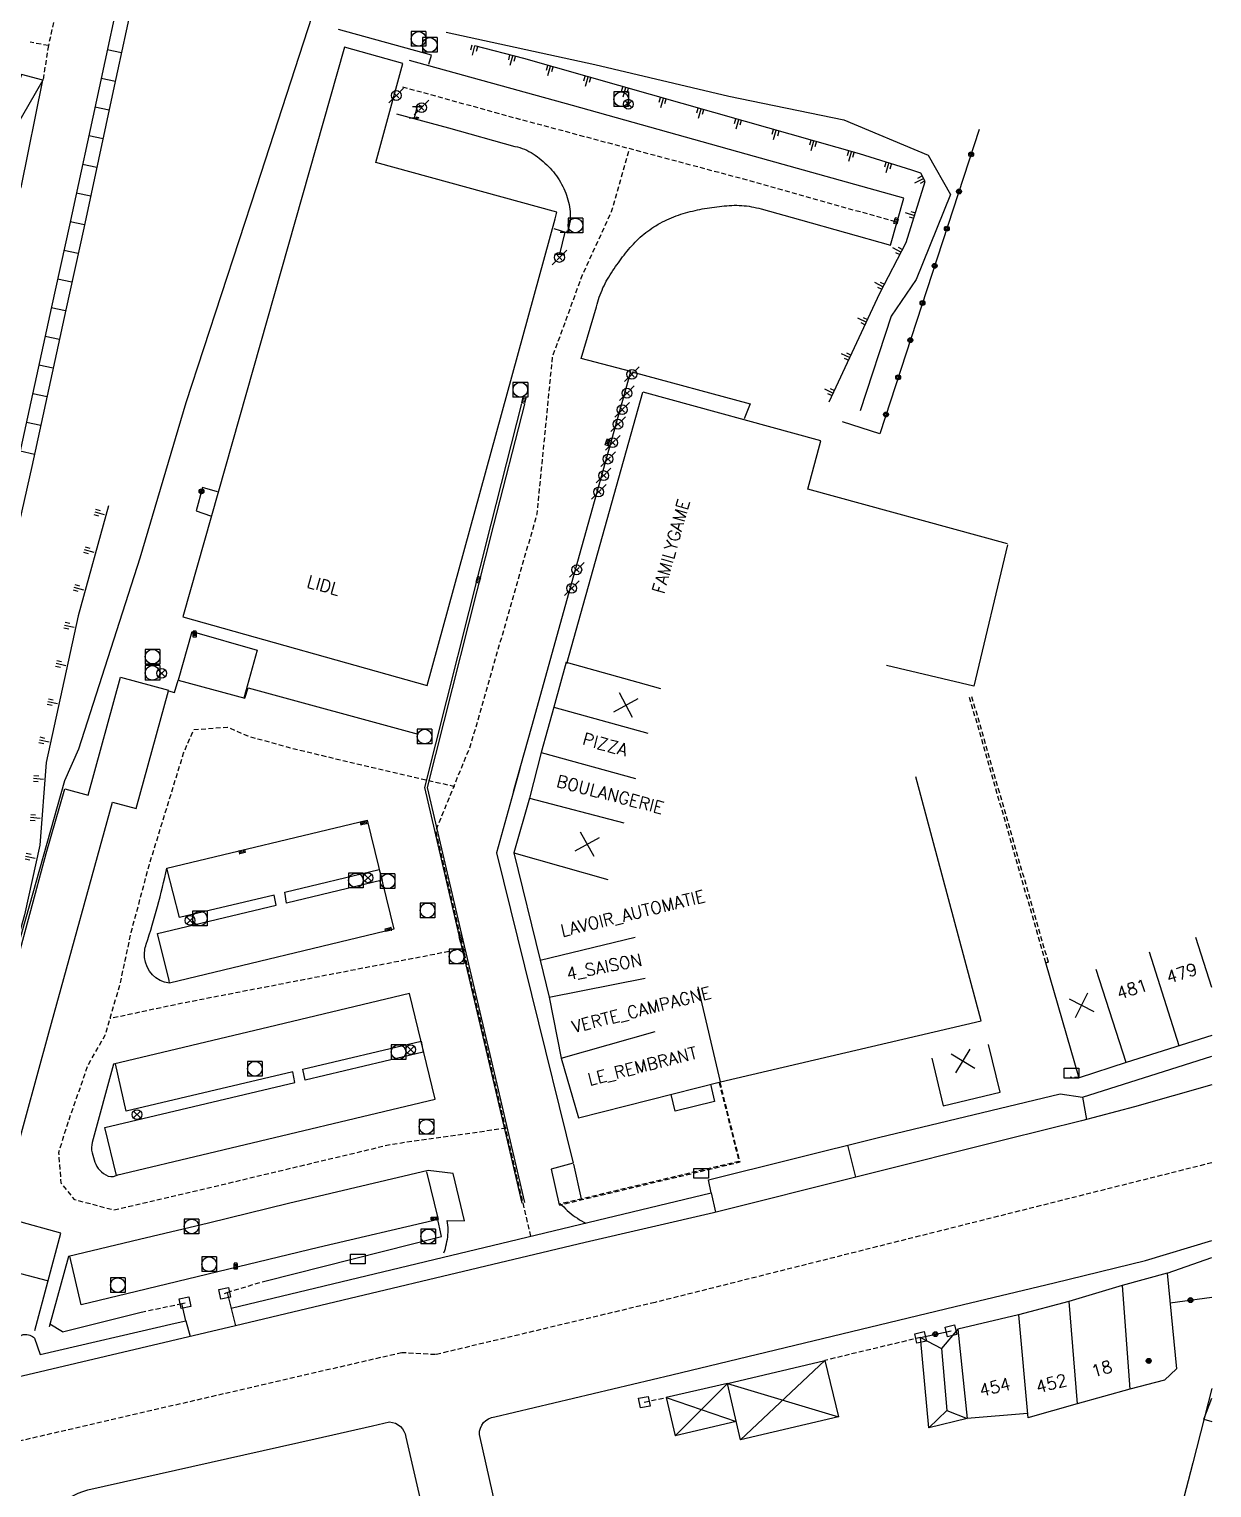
# Model space of a CAD drawing. Header units: millimetres. Extents: x 109000 to 110000, y 124000 to 125001.
# Drawn here: x 109879.1 to 110000, y 124689.7 to 124838.9 of the extents above; entities that cross this region are included whole.
import ezdxf
from ezdxf.enums import TextEntityAlignment as Align

# ---------------------------------------------------------------- set-up
doc = ezdxf.new("R2010")
doc.units = ezdxf.units.MM
doc.linetypes.add('DASHED', pattern=[0.75, 0.5, -0.25])
doc.layers.get('0').update_dxf_attribs({"linetype": 'CONTINUOUS'})
for name, color, linetype in [('W0001', 6, 'DASHED'), ('W0008', 7, 'CONTINUOUS'), ('W0017', 7, 'CONTINUOUS'), ('W0100', 7, 'CONTINUOUS'), ('W0105', 7, 'CONTINUOUS'), ('W0112', 1, 'DASHED'), ('W0211', 2, 'CONTINUOUS'), ('W0310', 3, 'CONTINUOUS'), ('W0322', 7, 'CONTINUOUS'), ('W0400', 7, 'CONTINUOUS'), ('W0420', 7, 'CONTINUOUS'), ('W0454', 7, 'CONTINUOUS'), ('W0469', 7, 'CONTINUOUS'), ('W0700', 7, 'CONTINUOUS'), ('W0984', 7, 'CONTINUOUS'), ('W0991', 7, 'CONTINUOUS'), ('W1102', 7, 'CONTINUOUS'), ('W1471', 7, 'CONTINUOUS')]:
    doc.layers.add(name, color=color, linetype=linetype)
doc.styles.get("Standard").update_dxf_attribs({"font": 'romans.shx', "width": 0.85})

# ---------------------------------------------------------------- blocks, each defined once
blk = doc.blocks.new('BB01')
at = {"layer": 'W0991', "color": 0}
for p, q in [((-0.5, 0.04), (-0.04, 0.5)), ((-0.48, -0.13), (0.13, 0.48)), ((-0.43, -0.25), (0.25, 0.43)), ((-0.36, -0.35), (0.35, 0.36)), ((-0.26, -0.43), (0.43, 0.26)), ((-0.13, -0.48), (0.48, 0.13)), ((0.03, -0.5), (0.5, -0.03)), ((0.31, -0.39), (0.39, -0.31))]:
    blk.add_line(p, q, dxfattribs=at)
blk.add_circle((0, 0), 0.5, dxfattribs=at)
blk = doc.blocks.new('t112o')
at = {"color": 0, "linetype": 'Continuous'}
for p, q in [((-0.5, 0.5), (0.5, 0.5)), ((-0.5, -0.5), (-0.5, 0.5)), ((0.5, 0.5), (0.5, -0.5)), ((0.5, -0.5), (-0.5, -0.5))]:
    blk.add_line(p, q, dxfattribs=at)
blk = doc.blocks.new('t322o')
at = {"color": 0, "linetype": 'Continuous'}
for radius in [0.25, 0.15]:
    blk.add_circle((0, 0), radius, dxfattribs=at)
blk = doc.blocks.new('TP13')
at = {"layer": 'W0700', "color": 0}
blk.add_line((0, 0), (0, 1.5), dxfattribs=at)
blk = doc.blocks.new('T420')
for p, q in [((0.75, 0.75), (-0.75, 0.75)), ((-0.75, 0.75), (-0.75, -0.75)), ((0.75, 0.75), (0.75, -0.75)), ((0.75, -0.75), (-0.75, -0.75))]:
    blk.add_line(p, q)
blk.add_ellipse((0, 0), major_axis=(-0.53, 0.53), ratio=1, start_param=3.926991, end_param=10.210176)
blk = doc.blocks.new('T400')
for p, q in [((-0.15, 0.3), (0.15, 0.3)), ((-0.15, -0.25), (-0.15, 0.3)), ((-0.15, 0.15), (0.15, 0.15)), ((-0.15, 0), (0.15, 0)), ((0.15, 0.3), (0.15, -0.25)), ((-0.15, -0.15), (0.15, -0.15)), ((-0.15, -0.25), (-0.15, -0.3)), ((-0.15, -0.3), (0.15, -0.3)), ((0.15, -0.3), (0.15, -0.25))]:
    blk.add_line(p, q)
blk = doc.blocks.new('T454')
for p, q in [((-0.25, 0.25), (0.25, -0.25)), ((-0.25, -0.25), (0.25, 0.25)), ((0.75, 0.75), (0.375, 0.375)), ((-0.375, -0.375), (-0.75, -0.75))]:
    blk.add_line(p, q)
blk.add_ellipse((0, 0), major_axis=(0.354, 0.354), ratio=1, start_param=5.497787143782138, end_param=11.78097245096172)
blk = doc.blocks.new('t105o')
for p, q in [((-0.5, 0), (0.5, 0)), ((0.5, 0), (0.2, 0.1)), ((0.5, 0), (0.2, -0.1))]:
    blk.add_line(p, q)
blk = doc.blocks.new('t991o')
at = {"color": 0, "linetype": 'Continuous'}
for p, q in [((-1, 1), (1, -1)), ((-1, -1), (1, 1))]:
    blk.add_line(p, q, dxfattribs=at)
blk = doc.blocks.new('t211o')
at = {"color": 0, "linetype": 'Continuous'}
for p, q in [((-0.29, 0.5), (-0.29, 0)), ((0, 1), (0, 0)), ((0.29, 0.5), (0.29, 0))]:
    blk.add_line(p, q, dxfattribs=at)
blk = doc.blocks.new('T1471')
at = {"color": 0, "linetype": 'Continuous', "flags": 128}
blk.add_lwpolyline([(-0.75, -0.5), (-0.75, 0.5), (0.75, 0.5), (0.75, -0.5), (-0.75, -0.5)], dxfattribs=at)
blk = doc.blocks.new('T469')
at = {"color": 0, "linetype": 'Continuous', "flags": 128}
for points in [[(-0.35, 0.35), (0.35, -0.35)], [(-0.35, -0.35), (0.35, 0.35)]]:
    blk.add_lwpolyline(points, dxfattribs=at)
at = {"color": 0, "linetype": 'Continuous'}
blk.add_circle((0, 0), 0.5, dxfattribs=at)

msp = doc.modelspace()

# ---------------------------------------------------------------- linework, layer by layer
at = {"layer": 'W0001', "flags": 128}
for points in [[(109967.68, 124819.15), (109953.11, 124823.26), (109929.27, 124829.63), (109917.31, 124832.93)], [(109930.39, 124715.43), (109925.97, 124734.4), (109924.09, 124742.3), (109921.67, 124752.68), (109920.68, 124756.93), (109924.23, 124765.62), (109931.03, 124789.3), (109932.61, 124805.37), (109935.63, 124813.66), (109938.64, 124820.21), (109940.46, 124826.64)], [(109927.87, 124726.48), (109916.09, 124724.81), (109899.17, 124720.77), (109887.74, 124718.1), (109883.77, 124719.16), (109882.38, 124720.87), (109882.13, 124724.01), (109883.07, 124727.07), (109883.95, 124729.57), (109885.12, 124732.92), (109886.87, 124736), (109888.41, 124741.27), (109889.53, 124746.52), (109891.36, 124753.35), (109894.88, 124764.82), (109895.92, 124767.24), (109899.39, 124767.5), (109901.44, 124766.59), (109905.68, 124765.41), (109913.24, 124763.59), (109922.57, 124761.44)], [(109923.5, 124744.83), (109894.3, 124739.17), (109887.37, 124737.69)]]:
    msp.add_lwpolyline(points, dxfattribs=at)
at = {"layer": 'W0001'}
msp.add_lwpolyline([(110000, 124722.95), (109943.08, 124708.67), (109920.63, 124703.33), (109917.2, 124703.53), (109861.39, 124690.63)], dxfattribs=at)
at = {"layer": 'W0008', "flags": 128}
for points in [[(109928.62, 124760.93), (109930.49, 124767.57), (109934.29, 124781.3), (109940.6, 124803.85), (109935.54, 124805.19), (109937.08, 124810.48), (109937.15, 124810.73), (109937.22, 124810.97), (109937.3, 124811.22), (109937.38, 124811.46), (109937.47, 124811.69), (109937.56, 124811.93), (109937.66, 124812.16), (109937.76, 124812.4), (109937.87, 124812.62), (109937.98, 124812.85), (109938.1, 124813.08), (109938.22, 124813.3), (109938.35, 124813.52), (109938.48, 124813.74), (109938.62, 124813.95), (109938.76, 124814.17), (109938.9, 124814.37), (109939.04, 124814.58), (109939.18, 124814.78), (109939.33, 124814.98), (109939.47, 124815.18), (109939.62, 124815.38), (109939.77, 124815.58), (109939.92, 124815.77), (109940.07, 124815.97), (109940.23, 124816.16), (109940.38, 124816.34), (109940.55, 124816.53), (109940.71, 124816.71), (109940.88, 124816.89), (109941.05, 124817.07), (109941.22, 124817.25), (109941.39, 124817.42), (109941.57, 124817.58), (109941.76, 124817.75), (109941.95, 124817.91), (109942.14, 124818.06), (109942.34, 124818.21), (109942.54, 124818.36), (109942.74, 124818.5), (109942.95, 124818.64), (109943.17, 124818.77), (109943.39, 124818.91), (109943.62, 124819.03), (109943.84, 124819.15), (109944.07, 124819.26), (109944.3, 124819.37), (109944.53, 124819.48), (109944.77, 124819.58), (109945, 124819.67), (109945.24, 124819.76), (109945.47, 124819.85), (109945.71, 124819.93), (109945.95, 124820), (109946.19, 124820.07), (109946.43, 124820.14), (109946.68, 124820.21), (109946.92, 124820.27), (109947.17, 124820.33), (109947.41, 124820.38), (109947.66, 124820.43), (109947.9, 124820.48), (109948.15, 124820.52), (109948.4, 124820.56), (109948.65, 124820.6), (109948.9, 124820.64), (109949.15, 124820.67), (109949.41, 124820.7), (109949.66, 124820.73), (109949.91, 124820.76), (109950.16, 124820.79), (109950.42, 124820.81), (109950.67, 124820.83), (109950.93, 124820.84), (109951.18, 124820.85), (109951.43, 124820.85), (109951.69, 124820.84), (109951.94, 124820.83), (109952.19, 124820.81), (109952.44, 124820.79), (109952.69, 124820.75), (109952.94, 124820.71), (109953.19, 124820.67), (109953.44, 124820.61), (109953.69, 124820.56), (109953.93, 124820.49), (109957.94, 124819.37), (109967.16, 124816.78), (109968.52, 124821.58), (109953.24, 124825.83), (109934.65, 124831.05), (109917.97, 124835.65)], [(109916.65, 124830.2), (109921.96, 124828.79), (109928.76, 124826.88), (109929.01, 124826.82), (109929.25, 124826.75), (109929.49, 124826.67), (109929.73, 124826.58), (109929.96, 124826.48), (109930.19, 124826.37), (109930.41, 124826.24), (109930.63, 124826.11), (109930.84, 124825.97), (109931.05, 124825.82), (109931.25, 124825.66), (109931.45, 124825.5), (109931.64, 124825.34), (109931.83, 124825.17), (109932.01, 124825), (109932.19, 124824.82), (109932.36, 124824.64), (109932.53, 124824.45), (109932.69, 124824.26), (109932.85, 124824.06), (109933, 124823.86), (109933.14, 124823.65), (109933.28, 124823.44), (109933.41, 124823.22), (109933.53, 124823), (109933.65, 124822.78), (109933.75, 124822.56), (109933.85, 124822.34), (109933.95, 124822.11), (109934.03, 124821.88), (109934.11, 124821.65), (109934.18, 124821.42), (109934.24, 124821.18), (109934.29, 124820.94), (109934.33, 124820.7), (109934.37, 124820.46), (109934.4, 124820.21), (109934.42, 124819.96), (109934.42, 124819.71), (109934.41, 124819.47), (109934.39, 124819.22), (109934.35, 124818.98), (109934.3, 124818.74), (109934.23, 124818.51), (109934.15, 124818.28), (109934.05, 124818.05), (109932.78, 124818.45)], [(109876.33, 124718.78), (109881.1, 124736.22), (109887.61, 124759.82), (109890.03, 124759.16), (109893.33, 124771.19), (109893.95, 124771.02), (109894.33, 124772.3), (109901.15, 124770.44), (109901.47, 124771.5), (109918.86, 124766.78)], [(109929.25, 124763.22), (109926.87, 124754.63), (109930.44, 124740.15), (109934.71, 124722.92), (109932.47, 124722.3), (109933.28, 124718.65), (109933.56, 124718.62), (109933.74, 124718.43), (109933.92, 124718.24), (109934.11, 124718.07), (109934.3, 124717.89), (109934.5, 124717.73), (109934.71, 124717.57), (109934.92, 124717.42), (109935.14, 124717.27), (109935.36, 124717.13), (109935.57, 124717), (109935.79, 124716.88), (109935.99, 124716.78)], [(109888.02, 124721.68), (109897.46, 124723.92), (109920.59, 124729.45), (109917.97, 124740.25), (109903.59, 124736.82), (109887.72, 124733.04), (109885.54, 124725.04), (109885.49, 124724.77), (109885.47, 124724.5), (109885.48, 124724.23), (109885.54, 124723.96), (109885.6, 124723.72), (109885.66, 124723.48), (109885.74, 124723.25), (109885.82, 124723.02), (109885.92, 124722.8), (109886.03, 124722.58), (109886.16, 124722.38), (109886.31, 124722.19), (109886.49, 124722.01), (109886.7, 124721.85), (109886.94, 124721.7), (109887.19, 124721.59), (109887.45, 124721.55), (109887.72, 124721.56), (109888, 124721.64), (109888.27, 124721.76)], [(109921.5, 124713.75), (109921.58, 124713.98), (109921.65, 124714.2), (109921.71, 124714.43), (109921.77, 124714.66), (109921.81, 124714.89), (109921.85, 124715.13), (109921.89, 124715.36), (109921.91, 124715.6), (109921.93, 124715.83), (109921.94, 124716.08), (109921.93, 124716.32), (109921.91, 124716.57), (109921.88, 124716.81), (109921.83, 124717.05), (109923.61, 124717.01), (109922.44, 124721.84), (109919.88, 124722.15), (109905.61, 124718.77), (109897.42, 124716.77), (109890.37, 124715.11), (109883.12, 124713.37), (109881.15, 124706.17), (109881.15, 124706.17)], [(109934.74, 124722.8), (109935.54, 124719.25)]]:
    msp.add_lwpolyline(points, dxfattribs=at)
msp.add_lwpolyline([(109893.45, 124741.33, -0.365934), (109890.9, 124743.95, -0.094552), (109891.06, 124745.31, 0.027522), (109893.18, 124753.09), (109913.65, 124757.98), (109913.65, 124757.98), (109916.39, 124746.83), (109893.45, 124741.33), (109893.4, 124741.59)], format="xyb", dxfattribs=at)
at = {"layer": 'W0008'}
for points in [[(110000, 124730.91), (109992.08, 124728.66), (109986.67, 124727.24), (109978.96, 124725.34), (109949.05, 124717.84), (109935.93, 124714.8), (109900.2, 124706.28), (109867.52, 124698.57, -0.109706), (109857.17, 124698.44), (109848.44, 124700.47), (109841.68, 124702.02), (109837.35, 124703.24), (109826.66, 124707.09), (109815.56, 124711.22), (109802.3, 124716.29, -0.353993), (109800.81, 124718.85), (109800.81, 124726.7), (109801.08, 124732.44), (109801.35, 124737.99, -0.096084), (109802.98, 124744.61), (109805.8, 124750)], [(110000, 124658), (109976.99, 124658.08), (109953.11, 124658.22), (109936.25, 124658.62), (109936.25, 124658.62, -114.64538), (109936.25, 124658.62), (109936.25, 124658.62), (109936.25, 124658.62), (109936.25, 124658.62), (109936.25, 124658.62, -0.033381), (109936.25, 124658.62, -0.250689), (109932.43, 124662.86), (109928.25, 124681.35), (109925.12, 124695.16, -0.390915), (109926.71, 124696.97), (109926.71, 124696.97), (109926.71, 124696.97), (109944.79, 124701.28), (109973.75, 124708.24), (109983.89, 124710.67), (109993.23, 124712.97), (110000, 124715)], [(109874.53, 124703.53), (109875.8, 124703.64, 0.179956), (109876.38, 124703.92), (109877.17, 124704.57), (109878.25, 124705.29, -0.123136), (109878.57, 124705.4, -0.226749), (109879.66, 124705.01), (109880.23, 124703.35), (109894.01, 124706.54), (109895.13, 124706.78), (109895.56, 124705.19)]]:
    msp.add_lwpolyline(points, format="xyb", dxfattribs=at)
for points in [[(109899.75, 124708.08), (109929.13, 124715.13), (109948.82, 124719.86), (109948.55, 124721.21), (109965.94, 124725.54), (109984.48, 124730), (109986.78, 124729.67), (110000, 124733.84)], [(109986.78, 124729.67), (109987.19, 124727.37)], [(109962.76, 124724.75), (109963.56, 124721.48)], [(109948.82, 124719.86), (109949.25, 124717.89)], [(109995.45, 124711.67), (110000, 124713.25)], [(109899.34, 124709.7), (109900.2, 124706.28)], [(109895.13, 124706.78), (109894.72, 124708.55)]]:
    msp.add_lwpolyline(points, dxfattribs=at)
msp.add_lwpolyline([(109921.86, 124661.62, -0.006617), (109921.86, 124661.62), (109921.86, 124661.62), (109911.09, 124665.25), (109901.69, 124668.76), (109893.57, 124671.87), (109888.63, 124673.97), (109883.29, 124676.54, -0.663001), (109885.11, 124689.51), (109908.32, 124694.72), (109914.18, 124696.05), (109914.18, 124696.05), (109914.18, 124696.05), (109915.94, 124696.45, -0.365556), (109917.6, 124694.91), (109924.84, 124663.57, -0.559666), (109921.86, 124661.62), (109921.86, 124661.62), (109921.86, 124661.62), (109921.86, 124661.62)], format="xyb", close=True, dxfattribs=at)
at = {"layer": 'W0017', "flags": 128}
for points in [[(109919.97, 124835.29), (109920.22, 124836.22), (109910.72, 124838.84)], [(109940.72, 124803.83), (109952.82, 124800.56), (109952.2, 124799.03)], [(109929.72, 124800.52), (109926.58, 124788.19), (109919.79, 124761.32), (109923.31, 124746.3), (109926.92, 124731), (109929.74, 124718.9)], [(109929.44, 124800.59), (109926.3, 124788.26)], [(109926.3, 124788.26), (109919.5, 124761.33), (109923.03, 124746.24), (109926.64, 124730.93), (109929.46, 124718.83)], [(109894.37, 124772.33), (109895.75, 124777.27), (109902.42, 124775.37), (109901.06, 124770.45)], [(109879.67, 124705.81), (109882.32, 124715.75), (109877.66, 124717.04), (109877.92, 124718.21), (109871.42, 124720.03), (109875.56, 124735.07), (109880.84, 124754.57), (109882.73, 124761.2), (109885.14, 124760.54), (109888.42, 124772.62), (109893.34, 124771.26)], [(109893.42, 124741.58), (109892.23, 124746.4), (109904.35, 124749.28), (109904.13, 124750.3), (109894.45, 124748.02), (109893.18, 124753.09)], [(109905.41, 124749.51), (109905.23, 124750.61), (109914.89, 124752.94), (109915.19, 124751.85), (109905.41, 124749.51)], [(109907.06, 124732.51), (109919.16, 124735.37), (109919.39, 124734.27), (109907.31, 124731.41), (109907.06, 124732.51)], [(109888.01, 124721.66), (109886.85, 124726.54), (109906.25, 124731.17), (109906.05, 124732.25), (109889.03, 124728.21), (109887.93, 124733.08)], [(109919.72, 124722.02), (109920.9, 124717.16), (109908.68, 124714.28), (109889.08, 124709.56), (109884.42, 124708.44), (109883.26, 124713.39)], [(109880.97, 124710.87), (109876.31, 124712.1), (109877.6, 124717.08)]]:
    msp.add_lwpolyline(points, dxfattribs=at)
at = {"layer": 'W0100', "flags": 128}
msp.add_lwpolyline([(109919.77, 124771.75), (109932.86, 124819.46), (109933.05, 124820.15), (109914.53, 124825.23), (109917.31, 124835.36), (109911.35, 124837.01), (109894.8, 124778.76)], close=True, dxfattribs=at)
at = {"layer": 'W0100'}
for points in [[(109880.51, 124833.64), (109878.33, 124834.24), (109874.72, 124823.71), (109878.27, 124822.68), (109880.51, 124833.64), (109874.72, 124823.71)], [(109921.24, 124715.4), (109920.82, 124717.44)], [(109903.19, 124710.86), (109921.24, 124715.4)], [(109995.45, 124711.67), (109990.85, 124710.39)], [(109995.45, 124711.67), (109996.39, 124701.89)], [(109990.85, 124710.39), (109985.38, 124708.76)], [(109990.85, 124710.39), (109991.63, 124699.8)], [(109985.38, 124708.76), (109980.24, 124707.41)], [(109985.38, 124708.76), (109986.22, 124698.3)], [(109882.51, 124705.66), (109890.55, 124707.68)], [(109980.24, 124707.41), (109974.02, 124705.93)], [(109980.24, 124707.41), (109981.19, 124696.86)], [(109882.51, 124705.66), (109881.22, 124706.44)], [(109974.02, 124705.93), (109972.37, 124703.97), (109972.9, 124697.61), (109974.99, 124696.81), (109971.08, 124695.85), (109970.23, 124705.09)], [(109970.23, 124705.09), (109972.37, 124703.97)], [(109974.02, 124705.93), (109974.99, 124696.81)], [(109960.43, 124702.74), (109961.83, 124696.97), (109951.82, 124694.62), (109950.48, 124700.39), (109960.43, 124702.74), (109951.82, 124694.62)], [(109996.39, 124701.89), (109995.16, 124700.71), (109991.63, 124699.8), (109986.22, 124698.3), (109981.19, 124696.86)], [(109950.48, 124700.39), (109944.22, 124698.95), (109945.13, 124695.04), (109950.48, 124700.39)], [(109950.48, 124700.39), (109961.83, 124696.97)], [(110000, 124699.86), (109998.05, 124692.26), (109993.66, 124675.32), (110000, 124673.85)], [(109944.22, 124698.95), (109951.39, 124696.49), (109945.13, 124695.04)], [(109972.9, 124697.61), (109971.08, 124695.85)], [(109999.2, 124696.73), (110000, 124698.89)], [(109981.15, 124697.33), (109974.99, 124696.81)], [(109999.2, 124696.73), (110000, 124696.51)]]:
    msp.add_lwpolyline(points, dxfattribs=at)
at = {"layer": 'W0100', "flags": 128}
for points in [[(109918.78, 124830.97), (109918.45, 124829.78)], [(109933.87, 124818.11), (109933.31, 124815.86)], [(109934.08, 124774.01), (109941.83, 124801.75)], [(109979.11, 124786.24), (109958.69, 124791.84), (109960.04, 124796.77), (109941.88, 124801.75)], [(109979.12, 124786.14), (109975.68, 124771.7), (109966.73, 124773.79)], [(109934, 124774.14), (109932.72, 124769.55), (109931.44, 124764.9), (109930.23, 124760.24), (109928.63, 124754.65), (109931.33, 124743.65), (109932.25, 124739.9), (109933.49, 124733.63), (109935.24, 124727.55), (109949.77, 124731.22), (109976.42, 124737.48), (109969.73, 124762.4)], [(109986.43, 124731.61), (109983.04, 124743.39)], [(109971.37, 124733.63), (109972.54, 124728.77), (109978.36, 124730.18), (109977.18, 124735.04)], [(110000, 124735.98), (109991.26, 124733.2), (109986.45, 124731.63)], [(109948.75, 124730.98), (109949.15, 124729.21), (109945.14, 124728.21), (109944.72, 124729.94)]]:
    msp.add_lwpolyline(points, dxfattribs=at)
at = {"layer": 'W0112'}
for points in [[(109881.93, 124841.01), (109881.06, 124837.19), (109879.2, 124837.52)], [(109881.06, 124837.19), (109880.51, 124833.64)], [(109899.08, 124709.59), (109899.34, 124709.7), (109903.19, 124710.86)], [(109890.55, 124707.68), (109894.72, 124708.55), (109895.04, 124708.64)], [(109970.23, 124705.09), (109960.43, 124702.74)], [(109941.98, 124698.47), (109944.22, 124698.95)]]:
    msp.add_lwpolyline(points, dxfattribs=at)
at = {"layer": 'W0112', "flags": 128}
for points in [[(109983.29, 124743.46), (109975.44, 124770.74)], [(109983.04, 124743.39), (109975.2, 124770.67)], [(109986.45, 124731.66), (109985.53, 124731.69)]]:
    msp.add_lwpolyline(points, dxfattribs=at)
for points in [[(109983.29, 124743.46), (109983.04, 124743.39)], [(109983.04, 124743.39), (109983.04, 124743.39)], [(109949.64, 124731.13), (109951.66, 124723.09), (109933.33, 124718.72), (109933.35, 124718.64), (109951.77, 124723.03), (109949.73, 124731.16)]]:
    msp.add_lwpolyline(points, close=True, dxfattribs=at)
at = {"layer": 'W0211', "flags": 128}
for points in [[(109921.72, 124838.55), (109936.93, 124835.24), (109950.61, 124832), (109962.39, 124829.58), (109971.01, 124825.98), (109973.28, 124821.95), (109969.77, 124813.28), (109967.21, 124809.5), (109964.05, 124799.82)], [(109960.88, 124800.76), (109966.07, 124811.86), (109968.76, 124817.05), (109970.69, 124823.28), (109970.24, 124824.13), (109969.33, 124824.43), (109963.99, 124826.1), (109952.32, 124829.43), (109929.67, 124835.85), (109924.66, 124837.17)], [(109887.22, 124790.14), (109884.12, 124778.89), (109880.85, 124763.89), (109880.18, 124755.43), (109878.61, 124748.29), (109874.51, 124733.6), (109872.51, 124726.34), (109870.36, 124719.73)]]:
    msp.add_lwpolyline(points, dxfattribs=at)
at = {"layer": 'W0310', "flags": 128}
msp.add_lwpolyline([(109867.61, 124707.63), (109871.32, 124721.59), (109875.55, 124736.67), (109878.75, 124747.88), (109882.73, 124762.03), (109884.19, 124765.29), (109890.44, 124784.8), (109895.15, 124800.68), (109902.38, 124822.79), (109908.48, 124841.54)], dxfattribs=at)
at = {"layer": 'W0322', "flags": 128}
for points in [[(109976.23, 124828.6), (109966.05, 124797.5), (109962.23, 124798.72)], [(109898.36, 124791.54), (109896.83, 124791.99), (109896.17, 124789.6), (109897.65, 124789.11)]]:
    msp.add_lwpolyline(points, dxfattribs=at)
at = {"layer": 'W0322'}
for points in [[(109995.74, 124708.62), (110000, 124709.21)], [(109970.23, 124705.09), (109973.34, 124705.77)]]:
    msp.add_lwpolyline(points, dxfattribs=at)
at = {"layer": 'W0700'}
for points in [[(109922.89, 125000), (109919.9, 124986.46), (109914.76, 124963.14), (109910.77, 124944.73), (109907.69, 124930.8), (109904.77, 124919.09), (109900.07, 124897.11), (109895.64, 124876.49), (109893.58, 124866.94), (109891.1, 124855.38), (109886.24, 124832.87), (109883.21, 124818.83), (109881.37, 124810.47), (109877.92, 124794.49), (109872.46, 124770.46), (109869.33, 124757.78), (109867.4, 124750)], [(109924.43, 125000), (109921.36, 124986.14), (109916.23, 124962.82), (109912.23, 124944.41), (109909.15, 124930.46), (109906.23, 124918.75), (109901.54, 124896.8), (109897.1, 124876.18), (109895.05, 124866.62), (109892.57, 124855.07), (109887.7, 124832.55), (109884.68, 124818.52), (109882.84, 124810.15), (109879.38, 124794.16), (109873.92, 124770.12), (109870.78, 124757.42), (109868.95, 124750)]]:
    msp.add_lwpolyline(points, dxfattribs=at)
at = {"layer": 'W1102', "flags": 128}
for points in [[(109934, 124774.14), (109943.63, 124771.46)], [(109932.72, 124769.55), (109942.36, 124766.88)], [(109931.44, 124764.9), (109941.08, 124762.24)], [(109930.23, 124760.24), (109939.9, 124757.72)], [(109928.63, 124754.65), (109938.25, 124751.9)], [(109931.33, 124743.65), (109941.04, 124746.03)], [(110000, 124740.88), (109998.37, 124746)], [(109996.67, 124734.92), (109993.62, 124744.48)], [(109991.26, 124733.2), (109988.17, 124742.71)], [(109932.25, 124739.9), (109942.06, 124741.84)], [(109949.77, 124731.22), (109947.49, 124740.95)], [(109933.49, 124733.63), (109943.1, 124736.39)]]:
    msp.add_lwpolyline(points, dxfattribs=at)

# ---------------------------------------------------------------- block references
at = {"layer": 'W0105'}
for p in [(109918.78, 124830.97), (109918.45, 124829.78), (109933.87, 124818.11), (109933.31, 124815.86)]:
    msp.add_blockref('t105o', p, dxfattribs=at)
at = {"layer": 'W0112'}
for p, rotation in [((109899.08, 124709.59), 191.7839470846533), ((109895.04, 124708.64), 191.5954162534483), ((109970.23, 124705.09), 13.21328873551904), ((109973.34, 124705.77), 193.4016743416616), ((109941.98, 124698.47), 10.99465669787959)]:
    msp.add_blockref('t112o', p, dxfattribs=dict(at, rotation=rotation))
at = {"layer": 'W0211'}
for p, rotation in [((109924.67, 124837.17), 165.1988095973643), ((109928.53, 124836.15), 165.1988095973643), ((109932.39, 124835.08), 164.1808291749595), ((109936.23, 124833.99), 164.1808291749595), ((109940.08, 124832.9), 164.1808291749595), ((109943.93, 124831.81), 164.1808291749595), ((109947.78, 124830.72), 164.1808291749595), ((109951.63, 124829.63), 164.1808291749595), ((109955.48, 124828.53), 164.0443291073285), ((109959.32, 124827.43), 164.0443291073285), ((109963.17, 124826.33), 164.0443291073285), ((109966.99, 124825.16), 162.6544157316125), ((109970.52, 124823.61), 117.9425130968353), ((109969.62, 124819.81), 72.80339486608676), ((109968.25, 124816.07), 62.60290037624573), ((109966.41, 124812.52), 62.60290037624573), ((109964.69, 124808.91), 64.9227670041059), ((109963, 124805.28), 64.9227670041059), ((109961.3, 124801.66), 64.9227670041059), ((109885.83, 124789.48), 254.6119482362982), ((109884.77, 124785.63), 254.6119482362982), ((109883.71, 124781.77), 254.6119482362982), ((109882.72, 124777.9), 257.6754713388063), ((109881.86, 124773.99), 257.6754713388063), ((109881.01, 124770.08), 257.6754713388063), ((109880.16, 124766.17), 257.6754713388063), ((109879.55, 124762.23), 265.4821965490868), ((109879.23, 124758.24), 265.4821965490868), ((109878.74, 124754.28), 257.5954257301232)]:
    msp.add_blockref('t211o', p, dxfattribs=dict(at, rotation=rotation))
at = {"layer": 'W0322'}
for p, rotation in [((109975.4, 124826.07), 71.87675286584964), ((109974.16, 124822.27), 71.87675286584964), ((109972.91, 124818.46), 71.87675286584964), ((109971.67, 124814.66), 71.87675286584964), ((109970.42, 124810.86), 71.87675286584964), ((109969.18, 124807.06), 71.87675286584964), ((109967.93, 124803.26), 71.87675286584964), ((109966.69, 124799.46), 71.87675286584964), ((109896.72, 124791.6), 254.393627225274), ((109896.72, 124791.6), 254.393627225274), ((109997.82, 124708.91), 7.935609883017396), ((109971.74, 124705.42), 12.23772481132115)]:
    msp.add_blockref('t322o', p, dxfattribs=dict(at, rotation=rotation))
at = {"layer": 'W0400'}
for p, rotation in [((109967.72, 124819.24), 164.1809588594717), ((109929.68, 124800.93), 165.8801864221788), ((109938.22, 124796.6), 164.3639686522834), ((109925.01, 124782.56), 163.6045522962961), ((109896.03, 124777), 180), ((109913.25, 124757.7), 283.4322419240875), ((109900.85, 124754.76), 283.4322419234455), ((109915.83, 124746.81), 103.4861875639521), ((109923.26, 124745.84), 194.1215691084605), ((109920.48, 124717.25), 90), ((109900.2, 124712.37), 180)]:
    msp.add_blockref('T400', p, dxfattribs=dict(at, rotation=rotation))
at = {"layer": 'W0420'}
for p in [(109918.91, 124837.87), (109920.05, 124837.25), (109939.62, 124831.7), (109934.94, 124818.79), (109929.31, 124802), (109891.72, 124774.7), (109891.7, 124773.04), (109919.52, 124766.53), (109912.5, 124751.82), (109915.74, 124751.73), (109896.55, 124747.93), (109919.82, 124748.76), (109922.8, 124744.04), (109916.86, 124734.27), (109902.17, 124732.57), (109919.71, 124726.63), (109895.7, 124716.44), (109919.9, 124715.42), (109897.5, 124712.58), (109888.16, 124710.44)]:
    msp.add_blockref('T420', p, dxfattribs=at)
at = {"layer": 'W0454'}
for p in [(109916.63, 124832.08), (109919.21, 124830.84), (109933.31, 124815.52), (109940.71, 124803.57), (109940.21, 124801.64), (109939.72, 124799.95), (109939.3, 124798.47), (109938.75, 124796.58), (109938.28, 124794.9), (109937.82, 124793.22), (109937.32, 124791.55), (109935.08, 124783.58), (109934.56, 124781.69)]:
    msp.add_blockref('T454', p, dxfattribs=at)
at = {"layer": 'W0469'}
for p in [(109940.36, 124831.19), (109892.64, 124773), (109913.73, 124752.09), (109895.55, 124747.73), (109918.09, 124734.52), (109890.13, 124727.88)]:
    msp.add_blockref('T469', p, dxfattribs=at)
at = {"layer": 'W0700'}
for p, rotation in [((109887.08, 124836.79), 257.8110300457453), ((109886.45, 124833.86), 257.8110300457453), ((109885.82, 124830.93), 257.8352905278489), ((109885.19, 124827.99), 257.8352905278489), ((109884.55, 124825.06), 257.8352905278489), ((109883.92, 124822.13), 257.8352905278489), ((109883.29, 124819.2), 257.8352905278489), ((109882.65, 124816.27), 257.6179132867732), ((109882, 124813.34), 257.6179132867732), ((109881.36, 124810.41), 257.7897281961766), ((109880.73, 124807.47), 257.7897281961766), ((109880.09, 124804.54), 257.7897281961766), ((109879.46, 124801.61), 257.7897281961766), ((109878.82, 124798.68), 257.7897281961766), ((109878.19, 124795.74), 257.7897281961766)]:
    msp.add_blockref('TP13', p, dxfattribs=dict(at, rotation=rotation))
at = {"layer": 'W0991'}
for p, rotation in [((109940.1, 124769.74), 73.08589439395791), ((109936.16, 124755.52), 74.07347247716704), ((109986.69, 124739.07), 18.02831167290437), ((109974.56, 124733.36), 13.60251306717944)]:
    msp.add_blockref('t991o', p, dxfattribs=dict(at, rotation=rotation))
at = {"layer": 'W0991', "xscale": 0.5, "yscale": 0.5, "zscale": 0.5, "rotation": 15.59869524970448}
msp.add_blockref('BB01', (109993.55, 124702.69), dxfattribs=at)
at = {"layer": 'W1471'}
for p in [(109985.66, 124732.11), (109947.78, 124721.87), (109912.69, 124713.11)]:
    msp.add_blockref('T1471', p, dxfattribs=at)

# ---------------------------------------------------------------- texts
at = {"layer": 'W0984'}
for s, rotation, p in [('FAMILYGAME', 74.2958, (109944.72, 124785.99)), ('LIDL', 344.3103, (109909.18, 124781.99)), ('PIZZA', 344.5534, (109937.97, 124765.73)), ('BOULANGERIE', 345.4112, (109938.49, 124760.62)), ('LAVOIR_AUTOMATIE', 13.7699, (109940.82, 124748.4)), ('4_SAISON', 11.209, (109937.88, 124742.94)), ('VERTE_CAMPAGNE', 14.1899, (109941.7, 124738.55)), ('LE_REMBRANT', 14.1508, (109941.79, 124732.79))]:
    msp.add_text(s, height=1.25, rotation=rotation, dxfattribs=at).set_placement(p, align=Align.MIDDLE)
at = {"layer": 'W0991'}
for s, rotation, p in [('479', 17.6924, (109996.92, 124742.35)), ('481', 17.6924, (109991.84, 124740.73)), ('18', 16.4914, (109988.74, 124701.89)), ('454', 13.4379, (109977.82, 124700.02)), ('452', 14.7319, (109983.6, 124700.39))]:
    msp.add_text(s, height=1.25, rotation=rotation, dxfattribs=at).set_placement(p, align=Align.MIDDLE)

doc.saveas('drawing.dxf')
